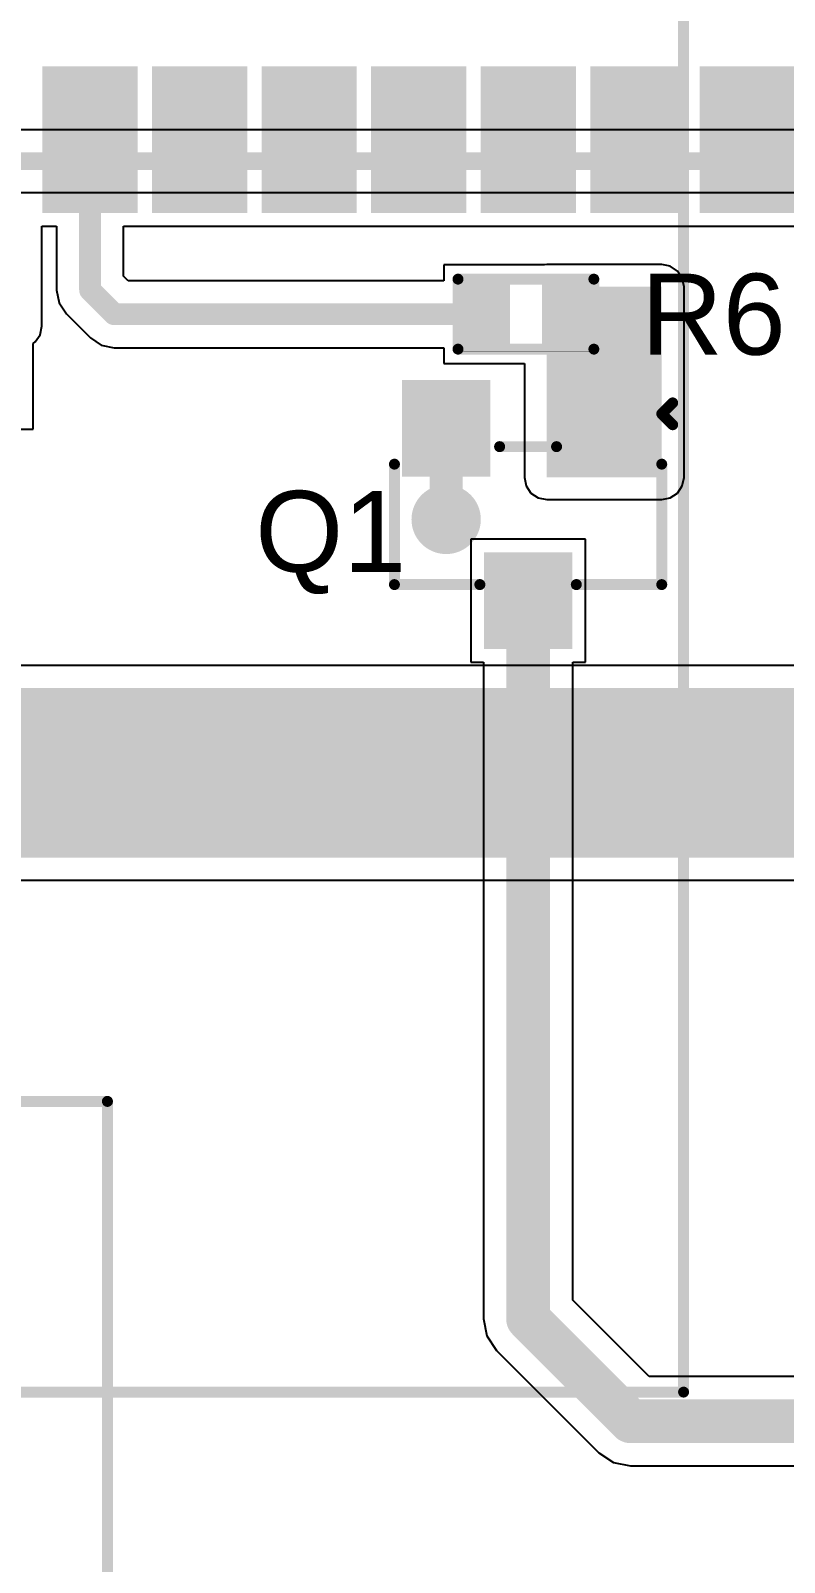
# Model space of a CAD drawing. Header units: inches. Extents: x -3.9 to 67.9, y -8.1 to 62.1.
# Drawn here: x 33.94 to 42.68, y 4.76 to 22.53 of the extents above; entities that cross this region are included whole.
import ezdxf

# ---------------------------------------------------------------- set-up
doc = ezdxf.new("R2010")
doc.units = ezdxf.units.IN
for name, color, linetype in [('Bottom Layer', 5, 'Continuous'), ('Bottom Overlay', 54, 'Continuous'), ('Bottom Solder', 6, 'Continuous'), ('Top Layer', 1, 'Continuous'), ('Top Overlay', 2, 'Continuous'), ('Top Paste', 8, 'Continuous'), ('Top Solder', 216, 'Continuous'), ('Via Holes', 16, 'Continuous')]:
    doc.layers.add(name, color=color, linetype=linetype)
doc.styles.add('Arial', font='', dxfattribs={"height": 0.2})
doc.styles.get('Arial').set_extended_font_data('Arial')

# ---------------------------------------------------------------- blocks, each defined once
blk = doc.blocks.new('38_SMD_M______28')
at = {"layer": 'Top Layer'}
for points in [[(8, 1.71), (9.5, 1.71), (9.5, 0.81), (8, 0.81)], [(8, 0.44), (9.5, 0.44), (9.5, -0.46), (8, -0.46)], [(8, -0.83), (9.5, -0.83), (9.5, -1.73), (8, -1.73)], [(8, -2.1), (9.5, -2.1), (9.5, -3), (8, -3)], [(8, -3.37), (9.5, -3.37), (9.5, -4.27), (8, -4.27)], [(8, -4.64), (9.5, -4.64), (9.5, -5.54), (8, -5.54)], [(8, -5.91), (9.5, -5.91), (9.5, -6.81), (8, -6.81)]]:
    blk.add_hatch(color=1, dxfattribs=at).paths.add_polyline_path(points)
at = {"layer": 'Top Paste'}
for points in [[(8, 1.71), (9.5, 1.71), (9.5, 0.81), (8, 0.81)], [(8, 0.44), (9.5, 0.44), (9.5, -0.46), (8, -0.46)], [(8, -0.83), (9.5, -0.83), (9.5, -1.73), (8, -1.73)], [(8, -2.1), (9.5, -2.1), (9.5, -3), (8, -3)], [(8, -3.37), (9.5, -3.37), (9.5, -4.27), (8, -4.27)], [(8, -4.64), (9.5, -4.64), (9.5, -5.54), (8, -5.54)], [(8, -5.91), (9.5, -5.91), (9.5, -6.81), (8, -6.81)]]:
    blk.add_hatch(color=8, dxfattribs=at).paths.add_polyline_path(points)
at = {"layer": 'Top Solder'}
for points in [[(7.898, 1.812), (9.602, 1.812), (9.602, 0.708), (7.898, 0.708)], [(7.898, 0.542), (9.602, 0.542), (9.602, -0.562), (7.898, -0.562)], [(7.898, -0.728), (9.602, -0.728), (9.602, -1.832), (7.898, -1.832)], [(7.898, -1.998), (9.602, -1.998), (9.602, -3.102), (7.898, -3.102)], [(7.898, -3.268), (9.602, -3.268), (9.602, -4.372), (7.898, -4.372)], [(7.898, -4.538), (9.602, -4.538), (9.602, -5.642), (7.898, -5.642)], [(7.898, -5.808), (9.602, -5.808), (9.602, -6.912), (7.898, -6.912)]]:
    blk.add_hatch(color=216, dxfattribs=at).paths.add_polyline_path(points)
blk = doc.blocks.new('1_3_______OLED_B_30')
at = {"layer": 'Bottom Overlay', "const_width": 0.127}
for points in [[(-17.755, 31.643), (-17.755, -2.057)], [(17.745, 31.643), (-17.755, 31.643)]]:
    blk.add_lwpolyline(points, dxfattribs=at)
at = {"layer": 'Bottom Overlay', "const_width": 0.0635}
blk.add_lwpolyline([(-17.786, 31.643, 1), (-17.723, 31.643, 1)], format="xyb", close=True, dxfattribs=at)
blk.add_lwpolyline([(-17.786, 31.643, 1), (-17.723, 31.643, 1)], format="xyb", close=True, dxfattribs=at)
blk = doc.blocks.new('R___0402_37')
at = {"layer": 'Top Layer'}
for points in [[(-0.699, -0.318), (-0.699, 0.318), (-0.241, 0.318), (-0.241, -0.318)], [(0.241, -0.318), (0.241, 0.318), (0.699, 0.318), (0.699, -0.318)]]:
    blk.add_hatch(color=1, dxfattribs=at).paths.add_polyline_path(points)
at = {"layer": 'Top Paste'}
for points in [[(-0.699, -0.318), (-0.699, 0.318), (-0.241, 0.318), (-0.241, -0.318)], [(0.241, -0.318), (0.241, 0.318), (0.699, 0.318), (0.699, -0.318)]]:
    blk.add_hatch(color=8, dxfattribs=at).paths.add_polyline_path(points)
at = {"layer": 'Top Solder'}
for points in [[(-0.754, -0.373), (-0.754, 0.373), (-0.186, 0.373), (-0.186, -0.373)], [(0.186, -0.373), (0.186, 0.373), (0.754, 0.373), (0.754, -0.373)]]:
    blk.add_hatch(color=216, dxfattribs=at).paths.add_polyline_path(points)
at = {"layer": 'Top Overlay'}
for points, const_width in [([(-0.787, 0.406), (0.787, 0.406)], 0.127), ([(-0.787, -0.406), (-0.787, 0.406)], 0.127), ([(0.787, -0.406), (0.787, 0.406)], 0.127), ([(-0.787, -0.406), (0.787, -0.406)], 0.127), ([(-0.813, -0.432), (0.813, -0.432)], 0.00323)]:
    blk.add_lwpolyline(points, dxfattribs=dict(at, const_width=const_width))
for points, const_width in [([(-0.819, 0.406, 1), (-0.756, 0.406, 1)], 0.0635), ([(-0.819, 0.406, 1), (-0.756, 0.406, 1)], 0.0635), ([(0.756, 0.406, 1), (0.819, 0.406, 1)], 0.0635), ([(0.756, 0.406, 1), (0.819, 0.406, 1)], 0.0635), ([(-0.819, -0.406, 1), (-0.756, -0.406, 1)], 0.0635), ([(-0.819, -0.406, 1), (-0.756, -0.406, 1)], 0.0635), ([(0.756, -0.406, 1), (0.819, -0.406, 1)], 0.0635), ([(0.756, -0.406, 1), (0.819, -0.406, 1)], 0.0635), ([(-0.814, -0.432, 1), (-0.812, -0.432, 1)], 0.00161), ([(0.812, -0.432, 1), (0.814, -0.432, 1)], 0.00161)]:
    blk.add_lwpolyline(points, format="xyb", close=True, dxfattribs=dict(at, const_width=const_width))
blk = doc.blocks.new('SOT_23_43')
at = {"layer": 'Top Layer'}
for points in [[(-0.41, 1.46), (0.41, 1.46), (0.41, 0.54), (-0.41, 0.54)], [(-1.36, -0.54), (-0.54, -0.54), (-0.54, -1.46), (-1.36, -1.46)], [(0.54, -0.54), (1.36, -0.54), (1.36, -1.46), (0.54, -1.46)]]:
    blk.add_hatch(color=1, dxfattribs=at).paths.add_polyline_path(points)
at = {"layer": 'Top Paste'}
for points in [[(-0.41, 1.46), (0.41, 1.46), (0.41, 0.54), (-0.41, 0.54)], [(-1.36, -0.54), (-0.54, -0.54), (-0.54, -1.46), (-1.36, -1.46)], [(0.54, -0.54), (1.36, -0.54), (1.36, -1.46), (0.54, -1.46)]]:
    blk.add_hatch(color=8, dxfattribs=at).paths.add_polyline_path(points)
at = {"layer": 'Top Solder'}
for points in [[(-0.512, 1.562), (0.512, 1.562), (0.512, 0.438), (-0.512, 0.438)], [(-1.462, -0.438), (-0.438, -0.438), (-0.438, -1.562), (-1.462, -1.562)], [(0.438, -0.438), (1.462, -0.438), (1.462, -1.562), (0.438, -1.562)]]:
    blk.add_hatch(color=216, dxfattribs=at).paths.add_polyline_path(points)
at = {"layer": 'Top Overlay', "const_width": 0.127}
for points in [[(-0.559, 0.813), (-1.549, 0.813)], [(-1.549, 0.813), (-1.549, -0.584)], [(1.549, 0.813), (0.559, 0.813)], [(1.549, 0.813), (1.549, -0.584)], [(0.33, -0.787), (-0.33, -0.787)], [(-1.676, -1.041), (-1.676, -1.295)], [(-1.549, -1.168), (-1.676, -1.041)], [(-1.549, -1.168), (-1.676, -1.295)]]:
    blk.add_lwpolyline(points, dxfattribs=at)
at = {"layer": 'Top Overlay', "const_width": 0.0635}
for points in [[(-1.581, 0.813, 1), (-1.518, 0.813, 1)], [(-1.581, 0.813, 1), (-1.518, 0.813, 1)], [(-0.591, 0.813, 1), (-0.527, 0.813, 1)], [(0.527, 0.813, 1), (0.591, 0.813, 1)], [(1.518, 0.813, 1), (1.581, 0.813, 1)], [(1.518, 0.813, 1), (1.581, 0.813, 1)], [(-1.581, -0.584, 1), (-1.518, -0.584, 1)], [(1.518, -0.584, 1), (1.581, -0.584, 1)], [(-0.362, -0.787, 1), (-0.298, -0.787, 1)], [(0.298, -0.787, 1), (0.362, -0.787, 1)], [(-1.708, -1.041, 1), (-1.645, -1.041, 1)], [(-1.708, -1.041, 1), (-1.645, -1.041, 1)], [(-1.708, -1.295, 1), (-1.645, -1.295, 1)], [(-1.708, -1.295, 1), (-1.645, -1.295, 1)], [(-1.581, -1.168, 1), (-1.518, -1.168, 1)], [(-1.581, -1.168, 1), (-1.518, -1.168, 1)]]:
    blk.add_lwpolyline(points, format="xyb", close=True, dxfattribs=at)
blk = doc.blocks.new('955012661_47')
at = {"layer": 'Top Overlay', "const_width": 0.127}
for points in [[(-6.477, 5.842), (6.858, 5.842)], [(6.858, -12.319), (6.858, 5.842)]]:
    blk.add_lwpolyline(points, dxfattribs=at)
at = {"layer": 'Top Overlay', "const_width": 0.0635}
blk.add_lwpolyline([(6.826, 5.842, 1), (6.89, 5.842, 1)], format="xyb", close=True, dxfattribs=at)
blk.add_lwpolyline([(6.826, 5.842, 1), (6.89, 5.842, 1)], format="xyb", close=True, dxfattribs=at)

msp = doc.modelspace()

# ---------------------------------------------------------------- hatches: boundary and pattern name
at = {"layer": 'Bottom Layer'}
h = msp.add_hatch(color=5, dxfattribs=at)
edge = h.paths.add_edge_path()
edge.add_arc((38.756, 16.862), 0.3, 0, 360)
msp.add_hatch(color=5, dxfattribs=at).paths.add_polyline_path([(26.459, 12.937), (44.116, 12.937), (44.116, 14.907), (26.459, 14.907)])
at = {"layer": 'Bottom Solder'}
h = msp.add_hatch(color=6, dxfattribs=at)
edge = h.paths.add_edge_path()
edge.add_arc((38.756, 16.862), 0.402, 0, 360)
at = {"layer": 'Top Layer'}
msp.add_hatch(color=1, dxfattribs=at).paths.add_polyline_path([(39.923, 17.35), (41.255, 17.35), (41.255, 19.56), (39.923, 19.56)])
h = msp.add_hatch(color=1, dxfattribs=at)
edge = h.paths.add_edge_path()
edge.add_arc((38.756, 16.862), 0.3, 0, 360)
at = {"layer": 'Top Solder'}
h = msp.add_hatch(color=216, dxfattribs=at)
edge = h.paths.add_edge_path()
edge.add_arc((38.756, 16.862), 0.402, 0, 360)
at = {"layer": 'Via Holes'}
h = msp.add_hatch(color=7, dxfattribs=at)
edge = h.paths.add_edge_path()
edge.add_arc((38.756, 16.862), 0.15, 0, 360)

# ---------------------------------------------------------------- linework, layer by layer
at = {"layer": 'Bottom Layer'}
for p, q in [((43.411, 21.38), (32.187, 21.38)), ((32.187, 20.655), (43.561, 20.655)), ((44.116, 15.166), (30.397, 15.166)), ((28.467, 12.678), (44.116, 12.678))]:
    msp.add_line(p, q, dxfattribs=at)
at = {"layer": 'Bottom Layer', "const_width": 0.203}
msp.add_lwpolyline([(31.766, 21.017), (43.561, 21.017)], dxfattribs=at)
at = {"layer": 'Top Layer'}
for p, q in [((34.067, 19.103), (34.067, 20.263)), ((34.067, 20.263), (34.24, 20.263)), ((34.24, 20.263), (34.24, 19.522)), ((35.017, 19.682), (35.017, 20.263)), ((35.017, 20.263), (42.809, 20.263)), ((39.897, 19.814), (38.729, 19.814)), ((38.729, 19.814), (38.729, 19.631)), ((39.923, 19.819), (39.897, 19.814)), ((41.255, 19.819), (39.923, 19.819)), ((41.354, 19.8), (41.255, 19.819)), ((41.438, 19.743), (41.354, 19.8)), ((41.494, 19.659), (41.438, 19.743)), ((35.068, 19.631), (35.017, 19.682)), ((38.729, 19.631), (35.068, 19.631)), ((41.514, 19.56), (41.494, 19.659)), ((41.514, 17.35), (41.514, 19.56)), ((34.24, 19.522), (34.269, 19.373)), ((34.269, 19.373), (34.354, 19.247)), ((34.354, 19.247), (34.632, 18.968)), ((34.048, 19.004), (34.067, 19.103)), ((33.968, 18.904), (33.991, 18.92)), ((33.968, 17.909), (33.968, 18.904)), ((33.991, 18.92), (34.048, 19.004)), ((34.632, 18.968), (34.758, 18.884)), ((34.758, 18.884), (34.907, 18.854)), ((34.907, 18.854), (38.729, 18.854)), ((38.729, 18.854), (38.729, 18.671)), ((38.729, 18.671), (39.664, 18.671)), ((39.664, 18.671), (39.664, 17.35)), ((33.785, 17.909), (33.968, 17.909)), ((39.664, 17.35), (39.683, 17.251)), ((39.683, 17.251), (39.739, 17.167)), ((41.438, 17.167), (41.494, 17.251)), ((41.494, 17.251), (41.514, 17.35)), ((39.739, 17.167), (39.823, 17.111)), ((39.823, 17.111), (39.923, 17.091)), ((39.923, 17.091), (41.255, 17.091)), ((41.255, 17.091), (41.354, 17.111)), ((41.354, 17.111), (41.438, 17.167)), ((40.37, 16.633), (39.042, 16.633)), ((39.042, 16.633), (39.042, 15.205)), ((40.37, 15.205), (40.37, 16.633)), ((39.042, 15.205), (39.188, 15.205)), ((39.188, 15.205), (39.188, 7.589)), ((40.224, 7.804), (40.224, 15.205)), ((40.224, 15.205), (40.37, 15.205)), ((41.109, 6.919), (40.224, 7.804)), ((39.188, 7.589), (39.227, 7.391)), ((39.227, 7.391), (39.339, 7.223)), ((39.339, 7.223), (40.528, 6.034)), ((42.814, 6.919), (41.109, 6.919)), ((40.528, 6.034), (40.528, 6.034)), ((40.528, 6.034), (40.696, 5.922)), ((40.696, 5.922), (40.894, 5.883)), ((40.894, 5.883), (42.814, 5.883))]:
    msp.add_line(p, q, dxfattribs=at)
for points, const_width in [([(34.628, 19.522), (34.628, 21.267)], 0.254), ([(34.628, 19.522), (34.907, 19.243)], 0.254), ([(34.907, 19.243), (39.211, 19.243)], 0.254), ([(38.756, 16.862), (38.756, 17.919)], 0.381), ([(38.647, 16.862), (38.756, 16.862)], 0.381), ([(39.706, 7.589), (39.706, 15.919)], 0.508), ([(39.706, 7.589), (40.894, 6.401)], 0.508), ([(40.894, 6.401), (43.518, 6.401)], 0.508)]:
    msp.add_lwpolyline(points, dxfattribs=dict(at, const_width=const_width))
for points, const_width in [([(34.565, 21.267, 1), (34.692, 21.267, 1)], 0.127), ([(34.565, 19.522, 1), (34.692, 19.522, 1)], 0.127), ([(34.565, 19.522, 1), (34.692, 19.522, 1)], 0.127), ([(34.843, 19.243, 1), (34.97, 19.243, 1)], 0.127), ([(34.843, 19.243, 1), (34.97, 19.243, 1)], 0.127), ([(39.148, 19.243, 1), (39.275, 19.243, 1)], 0.127), ([(38.66, 17.919, 1), (38.851, 17.919, 1)], 0.191), ([(38.551, 16.862, 1), (38.742, 16.862, 1)], 0.191), ([(38.66, 16.862, 1), (38.851, 16.862, 1)], 0.191), ([(38.66, 16.862, 1), (38.851, 16.862, 1)], 0.191), ([(39.579, 15.919, 1), (39.833, 15.919, 1)], 0.254), ([(39.579, 7.589, 1), (39.833, 7.589, 1)], 0.254), ([(39.579, 7.589, 1), (39.833, 7.589, 1)], 0.254), ([(40.767, 6.401, 1), (41.021, 6.401, 1)], 0.254), ([(40.767, 6.401, 1), (41.021, 6.401, 1)], 0.254)]:
    msp.add_lwpolyline(points, format="xyb", close=True, dxfattribs=dict(at, const_width=const_width))

# ---------------------------------------------------------------- block references
for name, p, rotation in [('1_3_______OLED_B_30', (23.754, 38.382), 180), ('38_SMD_M______28', (40.988, 30.017), 270), ('SOT_23_43', (39.706, 16.919), 180)]:
    msp.add_blockref(name, p, dxfattribs=dict(rotation=rotation))
for name, p in [('R___0402_37', (39.681, 19.243)), ('955012661_47', (27.971, 4.269))]:
    msp.add_blockref(name, p)

# ---------------------------------------------------------------- texts
at = {"layer": 'Top Overlay', "style": 'Arial'}
for s, p in [('R6', (41.015, 18.773)), ('Q1', (36.542, 16.253))]:
    msp.add_text(s, height=0.9398, dxfattribs=at).set_placement(p)

doc.saveas('drawing.dxf')
